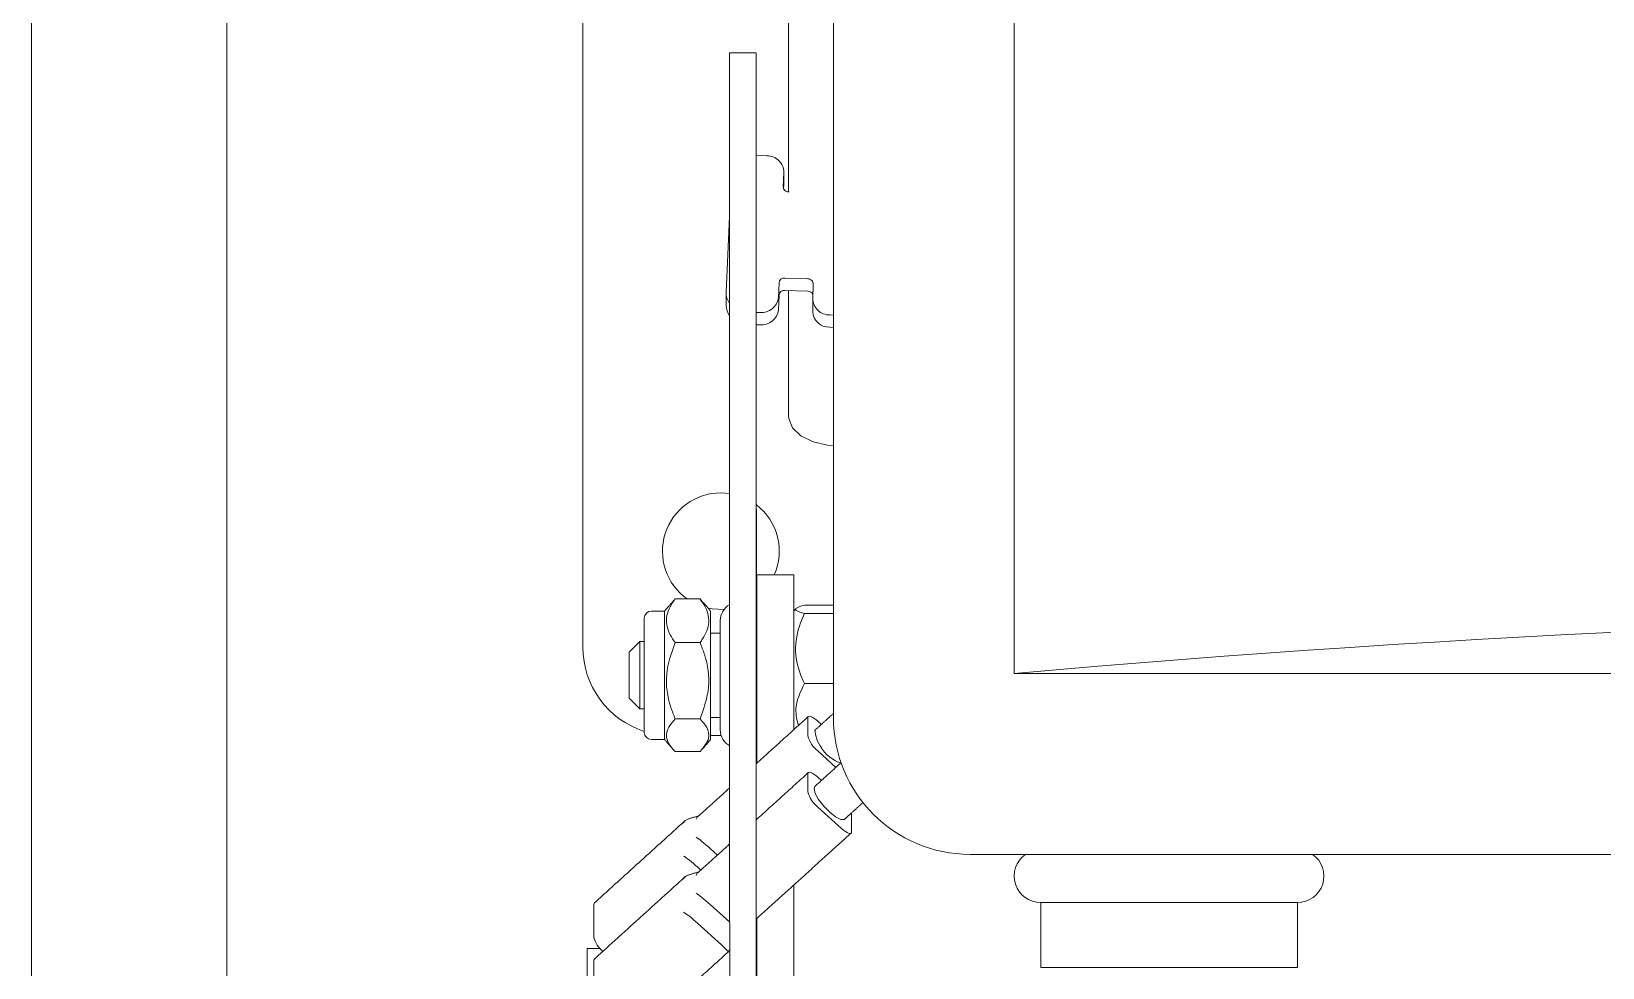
# Model space of a CAD drawing. Extents: x 2.2 to 29, y 8 to 42.7.
# Drawn here: x 11.593 to 16.033, y 13.193 to 15.838 of the extents above; entities that cross this region are included whole.
import ezdxf

# ---------------------------------------------------------------- set-up
doc = ezdxf.new("R2010")
doc.units = 0
doc.header["$LTSCALE"] = 0.5
doc.header["$MEASUREMENT"] = 0
doc.layers.add('OBJ', color=3, linetype='CONTINUOUS')

msp = doc.modelspace()

# ---------------------------------------------------------------- linework, layer by layer
at = {"layer": 'OBJ', "linetype": 'Continuous', "lineweight": 15}
for p, q in [((14.370217, 30.024074), (14.370217, 14.024075)), ((13.151203, 19.33147), (13.151203, 14.098525)), ((11.592908, 18.908751), (11.592908, 11.106191)), ((12.144908, 18.908751), (12.144908, 11.106191)), ((13.859306, 15.899073), (13.859306, 13.899074)), ((13.56553, 15.284751), (13.56553, 15.759772)), ((13.640529, 15.284774), (13.640529, 15.759795)), ((13.640599, 15.668863), (13.640614, 15.639267)), ((13.640614, 15.639267), (13.640651, 15.568995)), ((13.64075, 15.487665), (13.640651, 15.568995)), ((13.671096, 15.486623), (13.640571, 15.48767)), ((13.719127, 15.440652), (13.71733, 15.399488)), ((13.719165, 15.407569), (13.719127, 15.405856)), ((13.719127, 15.405856), (13.718583, 15.393415)), ((13.7327, 15.384779), (13.734357, 15.384723)), ((13.640604, 15.339545), (13.640604, 15.342502)), ((13.56553, 15.314966), (13.556167, 15.100479)), ((13.640632, 15.257539), (13.640618, 15.286389)), ((13.787025, 15.139114), (13.722075, 15.141338)), ((13.70547, 15.127723), (13.703672, 15.086563)), ((13.787025, 15.104323), (13.722075, 15.106547)), ((13.800598, 15.08324), (13.802396, 15.124405)), ((13.70547, 15.092932), (13.703672, 15.051767)), ((13.56561, 15.005318), (13.565601, 15.034914)), ((13.640614, 15.005341), (13.640599, 15.034937)), ((13.640684, 15.044389), (13.651774, 15.044014)), ((13.640707, 15.009598), (13.651774, 15.009218)), ((13.848629, 15.03727), (13.859306, 15.036904)), ((13.848629, 15.002474), (13.859306, 15.002108)), ((13.565793, 14.291043), (13.565648, 14.88999)), ((13.640651, 14.890013), (13.640797, 14.291066)), ((13.64135, 14.793618), (13.641599, 14.183731)), ((13.565737, 14.532691), (13.541205, 14.534526)), ((13.641346, 13.909081), (13.641346, 14.386185)), ((13.64136, 14.40624), (13.641383, 14.389273)), ((13.641078, 14.012211), (13.641078, 14.331565)), ((13.641102, 14.320672), (13.641322, 13.919974)), ((13.642604, 14.302584), (13.642604, 14.278221)), ((13.747207, 14.302584), (13.747207, 14.278221)), ((13.642604, 14.046575), (13.642604, 14.278221)), ((13.747207, 14.046575), (13.747207, 14.278221)), ((13.482206, 14.234864), (13.412206, 14.234864)), ((13.777207, 14.217307), (13.859306, 14.217307)), ((13.324704, 13.857586), (13.324704, 14.180596)), ((13.382206, 13.837583), (13.382206, 14.200594)), ((13.512205, 13.837583), (13.512205, 14.200594)), ((13.539605, 14.173589), (13.539605, 13.864588)), ((13.642604, 14.173589), (13.641346, 14.184919)), ((13.777207, 14.193625), (13.859306, 14.193625)), ((13.282207, 13.954089), (13.282207, 14.084088)), ((13.312206, 14.114088), (13.312206, 13.92409)), ((13.482206, 14.1116), (13.412206, 14.1116)), ((13.56585, 14.117589), (13.565897, 14.010408)), ((13.640895, 14.010432), (13.640853, 14.117612)), ((13.642604, 13.93839), (13.642604, 14.046575)), ((13.747207, 14.046575), (13.747207, 13.93839)), ((13.777207, 13.995409), (13.859306, 13.995409)), ((14.370217, 14.024075), (21.995214, 14.024075)), ((13.641322, 13.213879), (13.641102, 13.909817)), ((13.642604, 13.93839), (13.642604, 13.770591)), ((13.747207, 13.93839), (13.747207, 13.865391)), ((13.786753, 13.898516), (13.786753, 13.8478)), ((13.482206, 13.895822), (13.412206, 13.895822)), ((13.64112, 13.852301), (13.642604, 13.864588)), ((13.641618, 13.769695), (13.641594, 13.854441)), ((13.641731, 13.855131), (13.641763, 13.769826)), ((13.825407, 13.88039), (13.815035, 13.889786)), ((13.512205, 13.848523), (13.542177, 13.848523)), ((13.641731, 13.848523), (13.642604, 13.848523)), ((13.482206, 13.803313), (13.412206, 13.803313)), ((13.866205, 13.758886), (13.815035, 13.805265)), ((13.565962, 13.760571), (13.565962, 13.621157)), ((13.640966, 13.621181), (13.640966, 13.760595)), ((13.786753, 13.689322), (13.786753, 13.740033)), ((13.815035, 13.731304), (13.825407, 13.721908)), ((13.815035, 13.646783), (13.88221, 13.585901)), ((13.910496, 13.627887), (13.910285, 13.630135)), ((13.910496, 13.577172), (13.910496, 13.627887)), ((13.566164, 12.775353), (13.565976, 13.544769)), ((13.640975, 13.544798), (13.641163, 12.775377)), ((13.531326, 13.511255), (13.510981, 13.529695)), ((14.245216, 13.513165), (22.120214, 13.513165)), ((13.484313, 13.468649), (13.475626, 13.47652)), ((13.747207, 13.426466), (13.747207, 13.363548)), ((13.182174, 13.27874), (13.182174, 13.371714)), ((13.510981, 13.371212), (13.566028, 13.321322)), ((15.113383, 13.376773), (14.445206, 13.376773)), ((15.170205, 13.376773), (15.113383, 13.376773)), ((13.642017, 13.003644), (13.641928, 13.331047)), ((13.642604, 13.287474), (13.642604, 13.331666)), ((13.747207, 13.363548), (13.747207, 13.287474)), ((13.475626, 13.318042), (13.542801, 13.257161)), ((13.642604, 13.287474), (13.642604, 13.114874)), ((13.747207, 13.287474), (13.747207, 13.114874)), ((13.163007, 13.237411), (13.163007, 13.246784)), ((13.163007, 12.983843), (13.163007, 13.237411)), ((13.182174, 13.213231), (13.182174, 13.120258)), ((15.113383, 13.193233), (14.445206, 13.193233)), ((15.170205, 13.193233), (15.113383, 13.193233))]:
    msp.add_line(p, q, dxfattribs=at)
at = {"layer": 'OBJ', "linetype": 'Continuous', "lineweight": 15, "flags": 128}
for points in [[(13.56553, 15.759772), (13.56553, 15.771998), (13.565535, 15.777207), (13.565535, 15.777386)], [(13.640599, 15.668863), (13.640585, 15.70058), (13.640571, 15.728022), (13.640562, 15.750137), (13.640553, 15.766075), (13.640543, 15.775222), (13.640534, 15.777231), (13.640534, 15.772026), (13.640529, 15.759795)], [(13.640604, 15.342502), (13.640604, 15.345107), (13.640604, 15.346214), (13.640604, 15.345787), (13.640609, 15.343839), (13.640609, 15.343065)], [(13.640618, 15.286389), (13.640614, 15.293786), (13.640614, 15.301548), (13.640609, 15.309377), (13.640609, 15.316975), (13.640604, 15.324043), (13.640604, 15.330318), (13.640604, 15.335551), (13.640604, 15.339545)], [(13.565601, 15.034914), (13.565587, 15.069677), (13.565573, 15.106162), (13.565563, 15.142962), (13.565549, 15.178664), (13.565545, 15.211893), (13.565535, 15.241376), (13.56553, 15.265973), (13.56553, 15.284751)], [(13.640529, 15.284774), (13.640534, 15.266001), (13.640534, 15.241399), (13.640543, 15.211916), (13.640553, 15.178688), (13.640562, 15.142986), (13.640571, 15.106191), (13.640585, 15.069705), (13.640599, 15.034937)], [(13.640764, 15.009598), (13.640773, 14.984245), (13.640787, 14.938246), (13.640801, 14.895195), (13.640806, 14.859141), (13.640811, 14.833492), (13.640806, 14.820665), (13.640801, 14.821872), (13.640787, 14.836993), (13.640773, 14.864609), (13.640754, 14.902113), (13.64074, 14.945967), (13.640722, 14.992031), (13.640717, 15.009598)], [(13.64135, 14.793618), (13.641322, 14.859521), (13.641294, 14.920684), (13.641271, 14.976215), (13.641252, 15.009579)], [(13.565648, 14.88999), (13.565648, 14.903399), (13.565643, 14.917511), (13.565638, 14.932126), (13.565634, 14.947037), (13.565629, 14.962022), (13.565624, 14.976877), (13.565615, 14.991374), (13.56561, 15.005318)], [(13.640614, 15.005341), (13.640618, 14.991402), (13.640623, 14.9769), (13.640628, 14.962051), (13.640632, 14.94706), (13.640637, 14.93215), (13.640642, 14.917535), (13.640646, 14.903422), (13.640651, 14.890013)], [(13.859306, 14.668242), (13.842561, 14.669326), (13.801617, 14.678276), (13.767459, 14.695214), (13.743781, 14.7183), (13.733156, 14.745033), (13.732705, 14.751951)], [(13.641346, 14.386185), (13.641346, 14.393474), (13.641346, 14.399444), (13.641346, 14.404062), (13.64135, 14.4073), (13.64135, 14.409145), (13.641355, 14.409586), (13.641355, 14.408614), (13.64136, 14.40624)], [(13.641491, 14.184247), (13.641472, 14.225347), (13.641444, 14.285144), (13.641421, 14.333846), (13.641402, 14.36912), (13.641383, 14.389273)], [(13.641078, 14.331565), (13.641078, 14.337492), (13.641078, 14.341378), (13.641078, 14.343157), (13.641083, 14.342801), (13.641088, 14.340313), (13.641092, 14.335737), (13.641097, 14.329152), (13.641102, 14.320672)], [(13.56585, 14.117589), (13.565845, 14.138558), (13.565836, 14.160363), (13.565826, 14.182699), (13.565821, 14.20524), (13.565812, 14.227665), (13.565807, 14.249648), (13.565798, 14.270876), (13.565793, 14.291043)], [(13.640797, 14.291066), (13.640801, 14.270899), (13.640806, 14.249676), (13.640811, 14.227688), (13.64082, 14.205269), (13.640825, 14.182727), (13.640834, 14.160392), (13.640844, 14.138582), (13.640853, 14.117612)], [(13.505485, 14.208437), (13.516612, 14.206367), (13.550113, 14.204766)], [(13.565962, 13.760571), (13.565962, 13.779344), (13.565958, 13.803946), (13.565953, 13.833425), (13.565944, 13.866653), (13.565934, 13.902355), (13.56592, 13.939155), (13.565906, 13.975641), (13.565897, 14.010408)], [(13.640895, 14.010432), (13.640909, 13.975664), (13.640919, 13.939179), (13.640933, 13.902383), (13.640942, 13.866681), (13.640951, 13.833453), (13.640956, 13.80397), (13.640961, 13.779368), (13.640966, 13.760595)], [(13.641102, 13.909817), (13.641097, 13.925976), (13.641092, 13.941675), (13.641088, 13.956638), (13.641083, 13.970619), (13.641078, 13.98337), (13.641078, 13.994677), (13.641078, 14.004345), (13.641078, 14.012211)], [(13.641322, 13.919974), (13.641327, 13.911493), (13.641332, 13.904908), (13.641336, 13.900332), (13.641336, 13.897845), (13.641341, 13.897488), (13.641341, 13.899267), (13.641346, 13.903153), (13.641346, 13.909081)], [(13.815035, 13.889786), (13.80952, 13.894466), (13.804212, 13.898309), (13.799322, 13.901182), (13.795037, 13.90296), (13.791517, 13.903589), (13.788907, 13.903036), (13.787297, 13.901323), (13.786753, 13.898516)], [(13.815035, 13.731304), (13.80952, 13.735983), (13.804212, 13.739827), (13.799322, 13.742699), (13.795037, 13.744483), (13.791517, 13.745107), (13.788907, 13.744553), (13.787297, 13.74284), (13.786753, 13.740033)], [(13.806652, 13.704913), (13.804428, 13.698657), (13.807793, 13.685497), (13.817372, 13.66825), (13.83171, 13.649528), (13.848624, 13.632191), (13.865534, 13.618872), (13.879872, 13.611602), (13.889456, 13.611489), (13.890596, 13.612292)], [(13.565976, 13.544769), (13.565972, 13.556916), (13.565972, 13.568442), (13.565967, 13.579284), (13.565967, 13.589379), (13.565967, 13.598662), (13.565962, 13.607087), (13.565962, 13.614601), (13.565962, 13.621157)], [(13.640966, 13.621181), (13.640966, 13.614624), (13.640966, 13.60711), (13.640966, 13.59869), (13.640966, 13.589402), (13.64097, 13.579312), (13.64097, 13.56847), (13.640975, 13.556944), (13.640975, 13.544798)], [(13.88221, 13.585901), (13.887729, 13.581222), (13.893037, 13.577378), (13.897927, 13.574506), (13.902212, 13.572727), (13.905728, 13.572098), (13.908342, 13.572652), (13.909951, 13.574365), (13.910496, 13.577172)], [(13.182174, 13.371714), (13.182718, 13.374521), (13.183596, 13.375722)], [(13.182174, 13.213231), (13.182718, 13.216038), (13.183596, 13.21724)], [(13.641346, 13.111486), (13.641346, 13.119352), (13.641341, 13.12902), (13.641341, 13.140326), (13.641336, 13.153078), (13.641336, 13.167054), (13.641332, 13.182021), (13.641327, 13.19772), (13.641322, 13.213879)]]:
    msp.add_lwpolyline(points, dxfattribs=at)
at = {"layer": 'OBJ', "linetype": 'Continuous', "lineweight": 15}
for centre, radius, start, end in [((13.672249, 15.43975), 0.046887, 1.102177, 91.409064), ((13.732329, 15.399776), 0.015002, 181.100702, 271.419941), ((13.720709, 15.126071), 0.015328, 84.887951, 173.812455), ((13.605159, 15.098712), 0.049023, 177.934774, 216.175882), ((13.720709, 15.09128), 0.015328, 84.887951, 173.812455), ((13.787395, 15.124115), 0.015003, 1.10751, 91.413133), ((13.786924, 15.088304), 0.016019, 27.424773, 89.63908), ((13.605305, 15.063984), 0.049182, 180.409966, 216.471104), ((13.656029, 15.091749), 0.047925, 264.906192, 353.787646), ((13.65602, 15.056965), 0.047935, 264.918311, 353.775527), ((13.847476, 15.084142), 0.046887, 181.102177, 271.409064), ((13.847557, 15.049542), 0.04708, 183.416535, 271.304715), ((13.541205, 14.369525), 0.165, 90, 234.697267), ((13.541205, 14.369525), 0.165, 336.064169, 52.579777), ((13.591105, 14.17359), 0.0515, 118.976444, 180), ((13.344705, 14.180596), 0.02, 90, 180), ((13.401205, 14.098525), 0.25, 180, 252.181664), ((14.245215, 13.899075), 0.385909, 180, 270), ((13.344705, 13.857584), 0.02, 180, 270), ((13.591105, 13.86459), 0.0515, 180, 241.593384), ((13.920083, 13.87696), 0.114239, 186.81904, 248.874454), ((13.865542, 13.869518), 0.081727, 195.410146, 231.829819), ((13.865539, 13.711031), 0.081722, 195.404604, 231.829533), ((14.445205, 13.451775), 0.075, 125.06098, 270), ((15.170205, 13.451775), 0.075, 270, 54.93902), ((13.258861, 13.299628), 0.079481, 195.236653, 229.782635)]:
    msp.add_arc(centre, radius, start, end, dxfattribs=at)
for centre, major_axis, ratio, start_param, end_param in [((18.182715, -0.240857), (25, 0), 0.57735027, 1.41769896, 1.7238937), ((13.463909, 13.575784), (-0.02007, 0.03523), 0.65620824, 6.13851974, 6.7463543), ((13.499265, 13.586696), (-0.02007, 0.03523), 0.65620824, 0.14466557, 0.463169), ((13.499265, 13.535982), (0.03055, -0.026293), 0.07540665, 1.24290498, 2.8137013), ((13.463909, 13.482808), (0.03055, -0.026293), 0.07540665, 1.24290498, 2.8137013), ((13.463909, 13.417303), (-0.02007, 0.03523), 0.65620824, 6.13851974, 6.7463543), ((13.499265, 13.428214), (-0.02007, 0.03523), 0.65620824, 0.14466557, 0.463169), ((13.499265, 13.3775), (0.03055, -0.026293), 0.07540665, 1.24290498, 2.8137013), ((13.463909, 13.324327), (0.03055, -0.026293), 0.07540665, 1.24290498, 2.8137013), ((13.531085, 13.263445), (0.03055, -0.026293), 0.07540665, 0.00938792, 1.24290498)]:
    msp.add_ellipse(centre, major_axis=major_axis, ratio=ratio, start_param=start_param, end_param=end_param, dxfattribs=at)
for points in [[(13.732705, 16.061381), (13.732705, 15.384779)], [(13.640538, 15.777414), (13.565535, 15.777386)], [(13.719165, 15.407569), (13.719165, 15.442361)], [(13.556125, 15.098428), (13.556125, 15.063632)], [(13.732705, 15.106181), (13.732705, 14.751951)], [(13.800561, 15.081527), (13.800561, 15.046736)], [(13.747207, 14.302584), (13.642604, 14.302584)], [(13.404574, 14.226693), (13.382206, 14.200594)], [(13.404833, 14.226473), (13.412206, 14.234864)], [(13.482206, 14.234864), (13.487425, 14.226548)], [(13.512205, 14.200594), (13.488885, 14.227801)], [(13.753473, 14.207911), (13.747207, 14.200594)], [(13.382206, 14.200594), (13.344707, 14.200594)], [(13.539605, 14.138089), (13.512205, 14.138089)], [(13.312206, 14.114088), (13.282207, 14.084088)], [(13.324704, 14.114088), (13.312206, 14.114088)], [(13.282207, 13.954089), (13.312206, 13.92409)], [(13.312206, 13.92409), (13.324704, 13.92409)], [(13.512205, 13.900088), (13.539605, 13.900088)], [(13.641102, 13.897371), (13.641341, 13.897371)], [(13.788175, 13.902519), (13.641144, 13.769268)], [(13.859306, 13.911113), (13.806652, 13.863396)], [(13.344707, 13.837583), (13.382206, 13.837583)], [(13.382206, 13.837583), (13.404574, 13.811484)], [(13.488885, 13.810376), (13.512205, 13.837583)], [(13.880792, 13.772107), (13.806652, 13.704913)], [(13.788175, 13.744041), (13.641196, 13.610832)], [(13.565962, 13.701131), (13.476072, 13.61966)], [(13.890596, 13.612292), (13.942678, 13.659497)], [(13.440717, 13.608748), (13.183596, 13.375722)], [(13.478982, 13.622298), (13.447382, 13.612545)], [(13.565976, 13.542657), (13.476072, 13.461177)], [(13.641285, 13.33047), (13.909074, 13.573168)], [(13.478982, 13.463815), (13.447382, 13.454062)], [(13.440717, 13.450266), (13.183596, 13.21724)], [(14.445206, 13.376773), (14.445206, 13.193233)], [(15.170205, 13.193233), (15.170205, 13.376773)], [(13.200084, 13.246784), (13.163007, 13.246784)], [(13.304495, 13.004104), (13.561616, 13.23713)], [(13.561654, 13.237177), (13.566047, 13.243789)]]:
    msp.add_open_spline(points, degree=1, dxfattribs=at)
for points, knots in [([(13.412206, 14.234864), (13.408397, 14.229508), (13.393447, 14.208484), (13.381525, 14.169453), (13.396594, 14.133169), (13.409696, 14.115067), (13.412206, 14.1116)], [0, 0, 0, 0, 0.136750743, 0.53677134, 0.91127183, 1, 1, 1, 1]), ([(13.482206, 14.1116), (13.484716, 14.115067), (13.497818, 14.133169), (13.512887, 14.169453), (13.500965, 14.208484), (13.486015, 14.229508), (13.482206, 14.234864)], [0, 0, 0, 0, 0.08872817, 0.46322866, 0.863249257, 1, 1, 1, 1]), ([(13.777207, 14.217307), (13.766638, 14.214075), (13.745379, 14.207573), (13.756751, 14.199203), (13.772801, 14.194826), (13.777207, 14.193625)], [0, 0, 0, 0, 0.41766011, 0.84013007, 1, 1, 1, 1]), ([(13.777207, 14.193625), (13.773396, 14.185009), (13.758441, 14.151193), (13.746521, 14.088441), (13.761592, 14.030087), (13.774697, 14.000982), (13.777207, 13.995409)], [0, 0, 0, 0, 0.13676937, 0.53677666, 0.91129104, 1, 1, 1, 1]), ([(13.412206, 14.1116), (13.401637, 14.082155), (13.380378, 14.022926), (13.39175, 13.946702), (13.4078, 13.906781), (13.412206, 13.895822)], [0, 0, 0, 0, 0.41766852, 0.84013659, 1, 1, 1, 1]), ([(13.482206, 13.895822), (13.492772, 13.925267), (13.514026, 13.984495), (13.50266, 14.060718), (13.486612, 14.100639), (13.482206, 14.1116)], [0, 0, 0, 0, 0.417666916, 0.840115444, 1, 1, 1, 1]), ([(13.777207, 13.995409), (13.765511, 13.971476), (13.746608, 13.932794), (13.75643, 13.892505), (13.760175, 13.877143)], [0, 0, 0, 0, 0.618695722, 1, 1, 1, 1]), ([(13.412206, 13.895822), (13.401637, 13.883198), (13.380378, 13.857805), (13.39175, 13.825125), (13.4078, 13.808011), (13.412206, 13.803313)], [0, 0, 0, 0, 0.41766107, 0.84013017, 1, 1, 1, 1]), ([(13.482206, 13.803313), (13.492772, 13.815937), (13.514026, 13.84133), (13.502662, 13.87401), (13.486612, 13.891124), (13.482206, 13.895822)], [0, 0, 0, 0, 0.41765898, 0.84012889, 1, 1, 1, 1])]:
    msp.add_open_spline(points, degree=3, knots=knots, dxfattribs=at)

doc.saveas('drawing.dxf')
